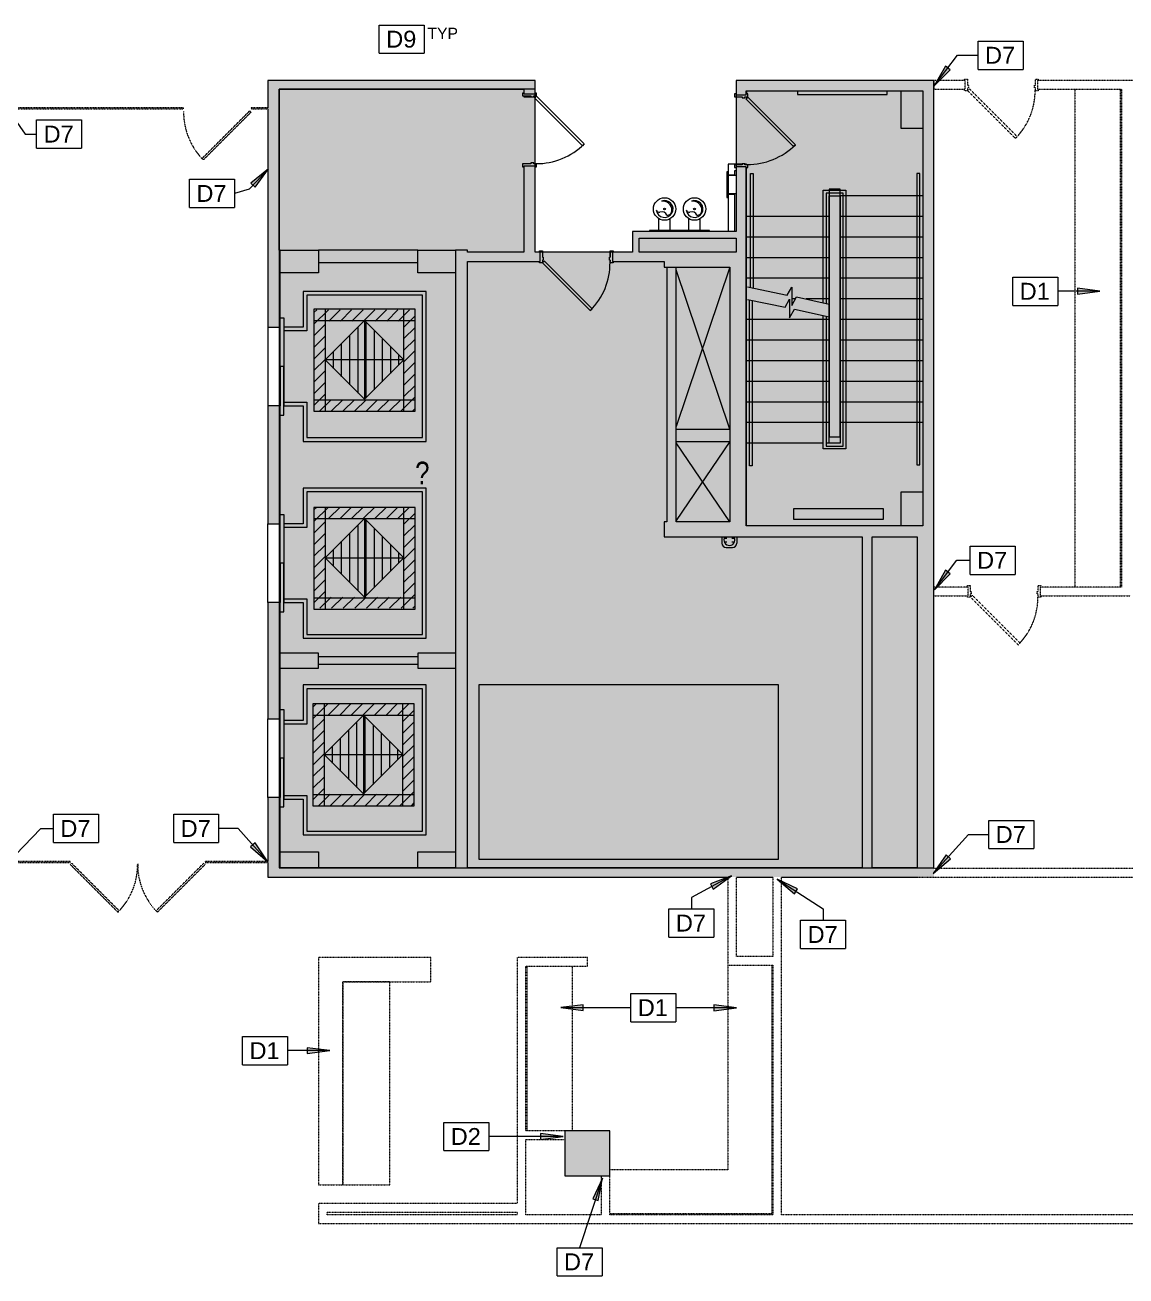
# Model space of a CAD drawing. Header units: inches. Extents: x 433 to 2535, y -5 to 2055.
# Drawn here: x 1501 to 2089, y 600 to 1268 of the extents above; entities that cross this region are included whole.
import ezdxf

# ---------------------------------------------------------------- set-up
doc = ezdxf.new("R2010")
doc.units = ezdxf.units.IN
doc.header["$MEASUREMENT"] = 0
doc.linetypes.add('Demolished', pattern=[0.1875, 0.125, -0.0625])
for name, color, linetype, lineweight in [('A-ANNO-KEYN', 231, 'Continuous', 9), ('A-DETL', 90, 'Continuous', 9), ('A-DETL-GENF', 92, 'Continuous', 9), ('A-DOOR', 31, 'Continuous', 13), ('A-WALL', 113, 'Continuous', 13), ('A-WALL-PATT', 111, 'Continuous', 13), ('A0209 - Terrace Backround_Link_dwg', 8, 'Continuous', 9), ('CORE', 7, 'Continuous', 9), ('G-ANNO-TEXT', 231, 'Continuous', 9), ('G-TAGS', 10, 'Continuous', 20), ('I-WALL', 2, 'Continuous', 13), ('Q-CASE', 31, 'Demolished', 9), ('S-COLS', 52, 'Continuous', 13), ('Victor Bldg - 9th Floor_LINK_dwg', 8, 'Continuous', 9)]:
    doc.layers.add(name, color=color, linetype=linetype, lineweight=lineweight)
doc.styles.add('Arial', font='arial.ttf', dxfattribs={"height": 9})
doc.styles.add('Arial Narrow', font='ARIALN.TTF', dxfattribs={"height": 12})
doc.styles.add('Swis721 Lt BT', font='swissl.ttf', dxfattribs={"height": 6})

# ---------------------------------------------------------------- blocks, each defined once
blk = doc.blocks.new('Victor Bldg - 9th Floor_LINK_dwg__X11-7485864-Level XX  DEMOLITION')
at = {"layer": 'CORE'}
for p, q in [((1557.5, 1257.02), (1557.5, 1292.02)), ((1561.88, 1254.39), (1561.88, 1294.64)), ((1566.25, 1258.77), (1566.25, 1290.27)), ((1548.75, 1265.77), (1548.75, 1283.27)), ((1553.12, 1261.39), (1553.12, 1287.64)), ((1570.62, 1263.14), (1570.62, 1285.89)), ((1544.38, 1270.14), (1544.38, 1278.89)), ((1575, 1267.52), (1575, 1281.52)), ((1579.38, 1271.89), (1579.38, 1277.14))]:
    blk.add_line(p, q, dxfattribs=at)
blk = doc.blocks.new('Victor Bldg - 9th Floor_LINK_dwg__X10-7485865-Level XX  DEMOLITION')
at = {"layer": 'CORE'}
for p, q in [((1534, 1293.81), (1541.71, 1301.52)), ((1534, 1299.99), (1535.52, 1301.52)), ((1541.9, 1295.52), (1547.9, 1301.52)), ((1548.08, 1295.52), (1554.08, 1301.52)), ((1554.27, 1295.52), (1560.27, 1301.52)), ((1560.46, 1295.52), (1566.46, 1301.52)), ((1566.65, 1295.52), (1572.65, 1301.52)), ((1572.83, 1295.52), (1578.83, 1301.52)), ((1579.02, 1295.52), (1585.02, 1301.52)), ((1582, 1292.31), (1588, 1298.31)), ((1534, 1287.62), (1540, 1293.62)), ((1582, 1286.12), (1588, 1292.12)), ((1534, 1281.43), (1540, 1287.43)), ((1582, 1279.93), (1588, 1285.93)), ((1534, 1275.24), (1540, 1281.24)), ((1534, 1269.06), (1540, 1275.06)), ((1582, 1273.75), (1588, 1279.75)), ((1534, 1262.87), (1540, 1268.87)), ((1582, 1267.56), (1588, 1273.56)), ((1534, 1256.68), (1540, 1262.68)), ((1582, 1261.37), (1588, 1267.37)), ((1534, 1250.5), (1540, 1256.5)), ((1582, 1255.19), (1588, 1261.19)), ((1537.21, 1247.52), (1543.21, 1253.52)), ((1543.39, 1247.52), (1549.39, 1253.52)), ((1549.58, 1247.52), (1555.58, 1253.52)), ((1555.77, 1247.52), (1561.77, 1253.52)), ((1561.96, 1247.52), (1567.96, 1253.52)), ((1568.14, 1247.52), (1574.14, 1253.52)), ((1574.33, 1247.52), (1580.33, 1253.52)), ((1580.52, 1247.52), (1588, 1255)), ((1586.71, 1247.52), (1588, 1248.81))]:
    blk.add_line(p, q, dxfattribs=at)
blk = doc.blocks.new('Victor Bldg - 9th Floor_LINK_dwg-6972240-Level XX  DEMOLITION')
at = {"layer": 'CORE'}
for p, q in [((1885.99, 1232.5), (1885.99, 1230.87)), ((1961.11, 1230.53), (1961.11, 1232.5)), ((1968.5, 1212.5), (1968.5, 1232.5)), ((1980, 1212.5), (1968.5, 1212.5)), ((1880.36, 1187.31), (1875.46, 1187.31)), ((1875.46, 1177.69), (1880.36, 1177.69)), ((1980, 1176.5), (1935.99, 1176.5)), ((1839.25, 1158), (1839.25, 1164.3)), ((1845.25, 1158), (1845.25, 1164.3)), ((1855.25, 1158), (1855.25, 1164.3)), ((1861.25, 1158), (1861.25, 1164.3)), ((1929.99, 1165.5), (1885.99, 1165.5)), ((1980, 1165.5), (1935.99, 1165.5)), ((1929.99, 1154.5), (1885.99, 1154.5)), ((1980, 1154.5), (1935.99, 1154.5)), ((1637, 1147.5), (1657.5, 1147.5)), ((1637, 1147.5), (1657.5, 1147.5)), ((1710.5, 1147.5), (1730.63, 1147.5)), ((1710.5, 1147.5), (1730.63, 1147.5)), ((1885.86, 1146.5), (1885.99, 1146.5)), ((1929.99, 1143.5), (1885.99, 1143.5)), ((1980, 1143.5), (1935.99, 1143.5)), ((1876.99, 1138.5), (1848.49, 1053.49)), ((1929.99, 1132.5), (1885.99, 1132.5)), ((1980, 1132.5), (1935.99, 1132.5)), ((1912.1, 1121.5), (1910.09, 1121.5)), ((1929.99, 1121.5), (1917.76, 1121.5)), ((1980, 1121.5), (1935.99, 1121.5)), ((1661.1, 1115.99), (1661.1, 1061.66)), ((1703.1, 1061.66), (1703.1, 1115.99)), ((1655.1, 1109.99), (1709.1, 1109.99)), ((1929.99, 1110.5), (1885.99, 1110.5)), ((1980, 1110.5), (1935.99, 1110.5)), ((1630.5, 1106.5), (1630.5, 1064.5)), ((1929.99, 1099.5), (1885.99, 1099.5)), ((1980, 1099.5), (1935.99, 1099.5)), ((1682.42, 1067.66), (1661.1, 1088.99)), ((1681.77, 1067.66), (1703.1, 1088.99)), ((1929.99, 1088.5), (1885.99, 1088.5)), ((1980, 1088.5), (1935.99, 1088.5)), ((1929.99, 1077.5), (1885.99, 1077.5)), ((1980, 1077.5), (1935.99, 1077.5)), ((1655.1, 1067.66), (1709.1, 1067.66)), ((1929.99, 1066.5), (1885.99, 1066.5)), ((1980, 1066.5), (1935.99, 1066.5)), ((1929.99, 1055.5), (1885.99, 1055.5)), ((1980, 1055.5), (1935.99, 1055.5)), ((1876.99, 1002.5), (1848.49, 1044.76)), ((1926.99, 1044.5), (1885.99, 1044.5)), ((1661.1, 1010.27), (1661.1, 955.95)), ((1703.1, 955.95), (1703.1, 1010.27)), ((1630.5, 959.5), (1630.5, 1001.5)), ((1655.1, 1004.27), (1709.1, 1004.27)), ((1703.1, 983.27), (1682.1, 1004.27)), ((1872.82, 994.5), (1872.82, 991.24)), ((1874.05, 993.88), (1875.53, 993.88)), ((1874.05, 991.91), (1875.53, 991.91)), ((1875.18, 988.89), (1878.48, 988.89)), ((1878.15, 993.88), (1879.61, 993.88)), ((1878.15, 991.91), (1879.61, 991.91)), ((1880.84, 994.5), (1880.84, 991.24)), ((1655.1, 961.95), (1709.1, 961.95)), ((1710.5, 930.5), (1657.5, 930.5)), ((1710.5, 926.5), (1657.5, 926.5)), ((1710.5, 924.5), (1730.63, 924.5)), ((1660.56, 905.36), (1660.56, 851.04)), ((1702.56, 851.04), (1702.56, 905.36)), ((1630.5, 855.5), (1630.5, 897.5)), ((1654.56, 899.36), (1708.56, 899.36)), ((1681.23, 857.04), (1702.56, 878.36)), ((1654.56, 857.04), (1708.56, 857.04)), ((1637, 826.5), (1657.5, 826.5)), ((1657.5, 826.5), (1657.5, 818))]:
    blk.add_line(p, q, dxfattribs=at)
at = {"layer": 'CORE', "flags": 128}
for points in [[(1767.13, 1229.81), (1767.13, 1229.38), (1770.88, 1229.38)], [(1772.38, 1229.38), (1773.13, 1229.38), (1773.13, 1229.81)], [(1913.11, 1232.5), (1913.11, 1230.53), (1961.11, 1230.53)], [(1876.12, 1189.31), (1875.46, 1189.31), (1875.46, 1175.69), (1876.12, 1175.69)], [(1883.61, 1193.38), (1876.12, 1193.38), (1876.12, 1187.5), (1876.12, 1177.5), (1876.12, 1157.5)], [(1880.36, 1189.88), (1879.63, 1189.88), (1879.63, 1187.5), (1876.12, 1187.5)], [(1885.99, 1193.12), (1885.99, 1193.38), (1885.11, 1193.38)], [(1885.99, 1000.5), (1885.99, 1146.5), (1885.99, 1191.62)], [(1888.04, 1127.64), (1888.04, 1188.5), (1889.59, 1188.5), (1889.59, 1127.32)], [(1876.12, 1177.5), (1879.63, 1177.5), (1879.63, 1157.5)], [(1926.94, 1119.29), (1926.94, 1179.5), (1939.05, 1179.5), (1939.05, 1041.5), (1926.94, 1041.5), (1926.94, 1112.56)], [(1928.49, 1112.24), (1928.49, 1043), (1937.49, 1043), (1937.49, 1178), (1928.49, 1178), (1928.49, 1118.97)], [(1929.99, 1044.5), (1929.99, 1176.5), (1935.99, 1176.5), (1935.99, 1044.5), (1929.99, 1044.5), (1928.55, 1044.5)], [(1866.25, 1157.5), (1866.25, 1158), (1834.25, 1158), (1834.25, 1157.5)], [(1777, 1146.5), (1777.13, 1146.5), (1777.13, 1143.75)], [(1777.13, 1142.25), (1777.13, 1141.5), (1777, 1141.5)], [(1813.25, 1146.5), (1813.13, 1146.5), (1813.13, 1143.75)], [(1813.13, 1142.25), (1813.13, 1141.5), (1813.25, 1141.5)], [(1657.5, 1141), (1657.5, 1135.5), (1637, 1135.5)], [(1730.63, 1135.5), (1710.5, 1135.5), (1710.5, 1141)], [(1848.49, 1052), (1876.99, 1052), (1848.49, 1137.01)], [(1886.49, 1127.97), (1907.63, 1123.59), (1910.09, 1127.84), (1910.09, 1118.01), (1912.71, 1122.55), (1929.99, 1118.66)], [(1886.49, 1121.23), (1906.53, 1117.08), (1908.98, 1121.33), (1908.98, 1111.5), (1911.6, 1116.05), (1929.99, 1111.93)], [(1889.04, 1120.59), (1889.04, 1032.5), (1887.49, 1032.5), (1887.49, 1120.91)], [(1637, 1111.46), (1639, 1111.46), (1639, 1085.5), (1637, 1085.5), (1637, 1106.5)], [(1682.1, 1109.99), (1703.1, 1088.99), (1661.1, 1088.99), (1682.1, 1109.99), (1682.1, 1067.66)], [(1637, 1059.54), (1639, 1059.54), (1639, 1085.5), (1637, 1085.5), (1637, 1064.5)], [(1848.49, 1045.5), (1876.99, 1045.5), (1848.49, 1003.24)], [(1968.5, 1000.5), (1968.5, 1018.5), (1980, 1018.5)], [(1637, 1006.46), (1639, 1006.46), (1639, 980.5), (1637, 980.5), (1637, 1001.5)], [(1682.42, 961.95), (1661.1, 983.27), (1682.1, 1004.27), (1682.1, 961.95)], [(1661.1, 983.27), (1703.1, 983.27), (1681.77, 961.95)], [(1637, 954.54), (1639, 954.54), (1639, 980.5), (1637, 980.5), (1637, 959.5)], [(1637, 924.5), (1657.5, 924.5), (1657.5, 932.5), (1637, 932.5)], [(1730.63, 932.5), (1710.5, 932.5), (1710.5, 924.5)], [(1637, 902.46), (1639, 902.46), (1639, 876.5), (1637, 876.5), (1637, 897.5)], [(1681.89, 857.04), (1660.56, 878.36), (1681.56, 899.36), (1681.56, 857.04)], [(1660.56, 878.36), (1702.56, 878.36), (1681.56, 899.36)], [(1637, 850.54), (1639, 850.54), (1639, 876.5), (1637, 876.5), (1637, 855.5)], [(1710.5, 818), (1710.5, 826.5), (1730.63, 826.5)]]:
    blk.add_lwpolyline(points, dxfattribs=at)
for points in [[(1978.5, 1188.5), (1976.95, 1188.5), (1976.95, 1032.93), (1978.5, 1032.93)], [(1929.99, 1180), (1929.99, 1048), (1935.99, 1048), (1935.99, 1180)], [(1715, 1125.5), (1649.28, 1125.5), (1649.28, 1106.5), (1639, 1106.5), (1639, 1064.5), (1649.28, 1064.5), (1649.28, 1045.5), (1715, 1045.5)], [(1713, 1123.5), (1651.28, 1123.5), (1651.28, 1104.5), (1639, 1104.5), (1639, 1066.5), (1651.28, 1066.5), (1651.28, 1047.5), (1713, 1047.5)], [(1709.1, 1115.99), (1655.1, 1115.99), (1655.1, 1061.66), (1709.1, 1061.66)], [(1715, 1020.5), (1649.28, 1020.5), (1649.28, 1001.5), (1639, 1001.5), (1639, 959.5), (1649.28, 959.5), (1649.28, 940.5), (1715, 940.5)], [(1713, 1018.5), (1651.28, 1018.5), (1651.28, 999.5), (1639, 999.5), (1639, 961.5), (1651.28, 961.5), (1651.28, 942.5), (1713, 942.5)], [(1709.1, 1010.27), (1655.1, 1010.27), (1655.1, 955.95), (1709.1, 955.95)], [(1959.12, 1004), (1959.12, 1009.47), (1911.12, 1009.47), (1911.12, 1004), (1959.12, 1004), (1959.12, 1009.47), (1911.12, 1009.47), (1911.12, 1004)], [(1715, 915.5), (1649.28, 915.5), (1649.28, 896.5), (1639, 896.5), (1639, 854.5), (1649.28, 854.5), (1649.28, 835.5), (1715, 835.5)], [(1903.12, 822.5), (1903.12, 915.5), (1743.12, 915.5), (1743.12, 822.5)], [(1713, 913.5), (1651.28, 913.5), (1651.28, 894.5), (1639, 894.5), (1639, 856.5), (1651.28, 856.5), (1651.28, 837.5), (1713, 837.5)], [(1708.56, 905.36), (1654.56, 905.36), (1654.56, 851.04), (1708.56, 851.04)]]:
    blk.add_lwpolyline(points, close=True, dxfattribs=at)
at = {"layer": 'CORE'}
for centre, radius in [((1842.25, 1169.5), 6), ((1858.25, 1169.5), 6), ((1842.25, 1169.5), 0.5), ((1858.25, 1169.5), 0.5)]:
    blk.add_circle(centre, radius, dxfattribs=at)
for centre, radius, start, end in [((1842.25, 1169.5), 4.5, 188.26505, 112.11638), ((1839.35, 1169.38), 1.64, 198.80257, 285.2052), ((1841.2, 1168.76), 4.95, 0.43355, 97.45056), ((1843.58, 1168.74), 2.57, 268.70685, 1.19988), ((1858.25, 1169.5), 4.5, 188.26505, 112.11638), ((1855.35, 1169.38), 1.64, 198.80257, 285.2052), ((1857.2, 1168.76), 4.95, 0.43355, 97.45056), ((1859.58, 1168.74), 2.57, 268.70685, 1.19988), ((1840.77, 1164.97), 3, 23.61373, 109.26333), ((1856.77, 1164.97), 3, 23.61373, 109.26333), ((1875.18, 991.24), 2.36, 180, 270), ((1876.83, 992.9), 2.95, 146.34559, 272.49467), ((1876.83, 992.9), 2.95, 272.49467, 340.52878), ((1878.48, 991.24), 2.36, 270, 360), ((1876.83, 992.9), 2.95, 340.52878, 33.05261)]:
    blk.add_arc(centre, radius, start, end, dxfattribs=at)
for name, p in [('Victor Bldg - 9th Floor_LINK_dwg__X10-7485865-Level XX  DEMOLITION', (121.1, -185.81)), ('Victor Bldg - 9th Floor_LINK_dwg__X11-7485864-Level XX  DEMOLITION', (121.1, -185.81)), ('Victor Bldg - 9th Floor_LINK_dwg__X10-7485865-Level XX  DEMOLITION', (121.1, -291.08)), ('Victor Bldg - 9th Floor_LINK_dwg__X11-7485864-Level XX  DEMOLITION', (121.1, -291.08)), ('Victor Bldg - 9th Floor_LINK_dwg__X10-7485865-Level XX  DEMOLITION', (120.56, -396.29)), ('Victor Bldg - 9th Floor_LINK_dwg__X11-7485864-Level XX  DEMOLITION', (120.56, -396.29))]:
    blk.add_blockref(name, p)
blk = doc.blocks.new('Door - Single - Solid Door-6985275-Level XX  DEMOLITION')
at = {"layer": 'A-DOOR'}
h = blk.add_hatch(color=250, dxfattribs=at)
h.paths.add_polyline_path([(23.62, 3.09), (23.62, 3.84), (22.12, 3.84), (22.12, 2.34), (21.62, 2.34), (21.62, 0.84), (22.12, 0.84), (22.12, -3.66), (23.62, -3.66), (23.62, -2.91), (23.24, -2.91), (23.24, 3.09)], flags=0)
h.paths.add_polyline_path([(-13.63, 0.84), (-13.63, 2.34), (-14.13, 2.34), (-14.13, 3.84), (-15.63, 3.84), (-15.63, 3.09), (-15.26, 3.09), (-15.26, -2.91), (-15.63, -2.91), (-15.63, -3.66), (-14.13, -3.66), (-14.13, 0.84)], flags=0)
at = {"layer": 'A-DOOR', "color": 8, "lineweight": 20}
for p, q in [((-14.01, 3.84), (11.45, 29.29)), ((12.42, 28.32), (-13.03, 2.87)), ((11.45, 29.29), (12.42, 28.32)), ((-15.63, 3.84), (-15.63, 3.09)), ((-14.13, 3.84), (-15.63, 3.84)), ((-14.13, 2.34), (-14.13, 3.84)), ((-13.63, 2.34), (-14.13, 2.34)), ((-14.13, -3.66), (-14.13, 0.84)), ((-14.13, 0.84), (-13.63, 0.84)), ((-13.03, 2.87), (-14.01, 3.84)), ((-13.63, 0.84), (-13.63, 2.34)), ((22.12, 2.34), (21.62, 2.34)), ((21.62, 2.34), (21.62, 0.84)), ((21.62, 0.84), (22.12, 0.84)), ((23.62, 3.84), (22.12, 3.84)), ((22.12, 3.84), (22.12, 2.34)), ((22.12, 0.84), (22.12, -3.66)), ((23.62, 3.09), (23.62, 3.84)), ((-15.63, -2.91), (-15.63, -3.66)), ((-15.63, -3.66), (-14.13, -3.66)), ((22.12, -3.66), (23.62, -3.66)), ((23.62, -3.66), (23.62, -2.91))]:
    blk.add_line(p, q, dxfattribs=at)
at = {"layer": 'A-DOOR', "lineweight": 9}
blk.add_arc((-14.01, 3.84), 36, 359.5, 45, dxfattribs=at)
blk = doc.blocks.new('Door - Single - Solid Door-6985278-Level XX  DEMOLITION')
at = {"layer": 'A-DOOR'}
h = blk.add_hatch(color=250, dxfattribs=at)
h.paths.add_polyline_path([(-15.63, -3.34), (-14.13, -3.34), (-14.13, -1.84), (-13.63, -1.84), (-13.63, -0.34), (-14.13, -0.34), (-14.13, 3.16), (-15.63, 3.16), (-15.63, 2.41), (-15.26, 2.41), (-15.26, -2.59), (-15.63, -2.59)], flags=0)
h.paths.add_polyline_path([(23.24, -3.34), (23.62, -3.34), (23.62, -2.59), (23.24, -2.59), (23.24, 2.41), (23.62, 2.41), (23.62, 3.16), (22.12, 3.16), (22.12, -0.34), (21.62, -0.34), (21.62, -1.84), (22.12, -1.84), (22.12, -3.34)], flags=0)
at = {"layer": 'A-DOOR', "color": 8, "lineweight": 20}
for p, q in [((-15.63, 3.16), (-14.13, 3.16)), ((-15.63, 2.41), (-15.63, 3.16)), ((-14.13, 3.16), (-14.13, -0.34)), ((22.12, 3.16), (23.62, 3.16)), ((22.12, -0.34), (22.12, 3.16)), ((23.62, 3.16), (23.62, 2.41)), ((-15.63, -3.34), (-15.63, -2.59)), ((-14.13, -3.34), (-15.63, -3.34)), ((-14.13, -0.34), (-13.63, -0.34)), ((-14.13, -1.84), (-14.13, -3.34)), ((-13.63, -1.84), (-14.13, -1.84)), ((-13.03, -2.37), (-14.01, -3.34)), ((-14.01, -3.34), (11.45, -28.79)), ((-13.63, -0.34), (-13.63, -1.84)), ((12.42, -27.82), (-13.03, -2.37)), ((21.62, -0.34), (22.12, -0.34)), ((21.62, -1.84), (21.62, -0.34)), ((22.12, -1.84), (21.62, -1.84)), ((22.12, -3.34), (22.12, -1.84)), ((23.62, -3.34), (22.12, -3.34)), ((23.62, -2.59), (23.62, -3.34)), ((11.45, -28.79), (12.42, -27.82))]:
    blk.add_line(p, q, dxfattribs=at)
at = {"layer": 'A-DOOR', "lineweight": 9}
blk.add_arc((-14.01, -3.34), 36, 315, 0.5, dxfattribs=at)
blk = doc.blocks.new('Door - Single - Solid Door-6985284-Level XX  DEMOLITION')
at = {"layer": 'A-DOOR'}
h = blk.add_hatch(color=250, dxfattribs=at)
h.paths.add_polyline_path([(23.62, 3.09), (23.62, 3.59), (22.12, 3.59), (22.12, 2.09), (21.62, 2.09), (21.62, 0.59), (22.12, 0.59), (22.12, -3.41), (23.62, -3.41), (23.62, -2.66), (23.24, -2.66), (23.24, 2.84), (23.62, 2.84)], flags=0)
h.paths.add_polyline_path([(-13.63, 0.59), (-13.63, 2.09), (-14.13, 2.09), (-14.13, 3.59), (-15.63, 3.59), (-15.63, 2.84), (-15.26, 2.84), (-15.26, -2.66), (-15.63, -2.66), (-15.63, -3.41), (-14.13, -3.41), (-14.13, 0.59)], flags=0)
at = {"layer": 'A-DOOR', "color": 8, "lineweight": 20}
for p, q in [((-14.01, 3.59), (11.45, 29.04)), ((12.42, 28.07), (-13.03, 2.62)), ((11.45, 29.04), (12.42, 28.07)), ((-15.63, 3.59), (-15.63, 2.84)), ((-14.13, 3.59), (-15.63, 3.59)), ((-14.13, 2.09), (-14.13, 3.59)), ((-13.63, 2.09), (-14.13, 2.09)), ((-14.13, -3.41), (-14.13, 0.59)), ((-14.13, 0.59), (-13.63, 0.59)), ((-13.03, 2.62), (-14.01, 3.59)), ((-13.63, 0.59), (-13.63, 2.09)), ((22.12, 2.09), (21.62, 2.09)), ((21.62, 2.09), (21.62, 0.59)), ((21.62, 0.59), (22.12, 0.59)), ((23.62, 3.59), (22.12, 3.59)), ((22.12, 3.59), (22.12, 2.09)), ((22.12, 0.59), (22.12, -3.41)), ((23.62, 2.84), (23.62, 3.59)), ((-15.63, -2.66), (-15.63, -3.41)), ((-15.63, -3.41), (-14.13, -3.41)), ((22.12, -3.41), (23.62, -3.41)), ((23.62, -3.41), (23.62, -2.66))]:
    blk.add_line(p, q, dxfattribs=at)
at = {"layer": 'A-DOOR', "lineweight": 9}
blk.add_arc((-14.01, 3.59), 36, 359.5, 45, dxfattribs=at)
blk = doc.blocks.new('Concrete-Rectangular-Column - 24 x 24-6985472-Level XX  DEMOLITION')
at = {"layer": 'S-COLS', "lineweight": 9}
blk.add_hatch(color=7, dxfattribs=at).paths.add_polyline_path([(12, -12), (12, 12), (-12, 12), (-12, -12), (7.38, -12)], flags=0)
at = {"layer": 'S-COLS', "color": 8, "lineweight": 20}
for p, q in [((12, 12), (-12, 12)), ((-12, 12), (-12, -12)), ((12, -12), (12, 12)), ((-12, -12), (12, -12))]:
    blk.add_line(p, q, dxfattribs=at)
blk = doc.blocks.new('C-Counter Top - ADJ HEIGHT-7700055-Level XX  DEMOLITION')
at = {"layer": 'Q-CASE', "color": 7}
for p, q in [((40.61, 25), (-47.26, 25)), ((40.61, 0.75), (-47.26, 0.75))]:
    blk.add_line(p, q, dxfattribs=at)
blk = doc.blocks.new('C-L SHAPE COUNTER TOP - C-L SHAPE COUNTER TOP-7700240-Level XX  DEMOLITION')
at = {"layer": 'Q-CASE', "color": 7}
for p, q in [((0.5, 0.5), (0.5, 87)), ((24, 24), (24, 87)), ((133.25, 24), (24, 24)), ((133.25, 0.5), (0.5, 0.5))]:
    blk.add_line(p, q, dxfattribs=at)
blk = doc.blocks.new('Door - Single - Solid Door-V4-Level XX  DEMOLITION')
at = {"layer": 'A-DOOR', "color": 10, "linetype": 'Demolished', "lineweight": 20}
for p, q in [((-15.63, 2.97), (-14.13, 2.97)), ((-15.63, 2.22), (-15.63, 2.97)), ((-14.13, 2.97), (-14.13, -0.15)), ((22.12, 2.97), (23.62, 2.97)), ((22.12, -0.15), (22.12, 2.97)), ((23.62, 2.97), (23.62, 2.22)), ((-15.63, -3.15), (-15.63, -2.4)), ((-14.13, -3.15), (-15.63, -3.15)), ((-14.13, -0.15), (-13.63, -0.15)), ((-14.13, -1.65), (-14.13, -3.15)), ((-13.63, -1.65), (-14.13, -1.65)), ((-13.03, -2.18), (-14.01, -3.15)), ((-14.01, -3.15), (11.45, -28.61)), ((-13.63, -0.15), (-13.63, -1.65)), ((12.42, -27.63), (-13.03, -2.18)), ((21.62, -0.15), (22.12, -0.15)), ((21.62, -1.65), (21.62, -0.15)), ((22.12, -1.65), (21.62, -1.65)), ((22.12, -3.15), (22.12, -1.65)), ((23.62, -3.15), (22.12, -3.15)), ((23.62, -2.4), (23.62, -3.15)), ((11.45, -28.61), (12.42, -27.63))]:
    blk.add_line(p, q, dxfattribs=at)
at = {"layer": 'A-DOOR', "color": 7, "linetype": 'Demolished', "lineweight": 9}
blk.add_arc((-14.01, -3.15), 36, 315, 0.5, dxfattribs=at)
blk = doc.blocks.new('C-Counter Top - ADJ HEIGHT-7701840-Level XX  DEMOLITION')
at = {"layer": 'Q-CASE', "color": 7}
for p, q in [((-47.26, -0.75), (218.36, -0.75)), ((-47.26, -25), (218.36, -25))]:
    blk.add_line(p, q, dxfattribs=at)
blk = doc.blocks.new('C-L SHAPE COUNTER TOP - C-L SHAPE COUNTER TOP 2-7722002-Level XX  DEMOLITION')
at = {"layer": 'Q-CASE', "color": 7}
for p, q in [((59.93, 0), (0, 0)), ((0, 0), (0, -121.3)), ((59.93, -13), (59.93, 0)), ((13, -121.3), (13, -13)), ((13, -13), (59.93, -13)), ((0, -121.3), (13, -121.3))]:
    blk.add_line(p, q, dxfattribs=at)
blk = doc.blocks.new('C-Counter Top - ADJ HEIGHT-7721815-Level XX  DEMOLITION')
at = {"layer": 'Q-CASE', "color": 7}
for p, q in [((61.03, 25), (-47.26, 25)), ((-47.26, 25), (-47.26, 0)), ((61.03, 0), (61.03, 25)), ((-47.26, 0), (61.03, 0))]:
    blk.add_line(p, q, dxfattribs=at)
blk = doc.blocks.new('Door - Glass Double - Full Rail - Panic Pull-7724613-Level XX  DEMOLITION')
at = {"layer": 'A-DOOR', "color": 10, "linetype": 'Demolished', "lineweight": 20}
for p, q in [((-36, 1.26), (-10.54, 26.72)), ((-10.54, 26.72), (-9.84, 26.01)), ((10.54, 26.72), (9.84, 26.01)), ((36, 1.26), (10.54, 26.72)), ((-9.84, 26.01), (-35.29, 0.56)), ((9.84, 26.01), (35.29, 0.56)), ((-35.29, 0.56), (-36, 1.26)), ((35.29, 0.56), (36, 1.26))]:
    blk.add_line(p, q, dxfattribs=at)
at = {"layer": 'A-DOOR', "color": 7, "linetype": 'Demolished', "lineweight": 9}
for centre, start, end in [((-36, 1.26), 359.5, 45), ((36, 1.26), 135, 180.5)]:
    blk.add_arc(centre, 36, start, end, dxfattribs=at)
blk = doc.blocks.new('Door - Glass Single - Full Rail - Long Handle-7696707-Level XX  DEMOLITION')
at = {"layer": 'A-DOOR', "color": 10, "linetype": 'Demolished', "lineweight": 20}
for p, q in [((-8.16, -26.75), (17.29, -1.29)), ((18, -2), (-7.46, -27.46)), ((17.29, -1.29), (18, -2)), ((-7.46, -27.46), (-8.16, -26.75))]:
    blk.add_line(p, q, dxfattribs=at)
at = {"layer": 'A-DOOR', "color": 7, "linetype": 'Demolished', "lineweight": 9}
blk.add_arc((18, -2), 36, 179.5, 225, dxfattribs=at)
blk = doc.blocks.new('A0209 - Terrace Backround_Link_dwg-7465005-Level XX  DEMOLITION')
at = {"layer": 'G-TAGS', "color": 7, "lineweight": 9, "insert": (1709.11, 1034.66), "char_height": 12, "width": 9.1364, "attachment_point": 1, "line_spacing_factor": 0.974696, "style": 'Arial Narrow'}
blk.add_mtext('?', dxfattribs=at)
blk = doc.blocks.new('Keynote Tag - Keynote Number - Boxed-135510-Level XX  DEMOLITION')
at = {"layer": 'A-ANNO-KEYN'}
for p, q in [((-0.125, -0.0792), (-0.125, 0.0781)), ((-0.125, 0.0781), (0.125, 0.0781)), ((0.125, 0.0781), (0.125, -0.0792)), ((-0.125, -0.0792), (0.125, -0.0792))]:
    blk.add_line(p, q, dxfattribs=at)

msp = doc.modelspace()

# ---------------------------------------------------------------- hatches: boundary and pattern name
at = {"layer": 'A-ANNO-KEYN'}
for points in [[(1986.2, 1235.25), (1994.74, 1243.84), (1992.23, 1245.75)], [(1630.78, 1190.87), (1621.38, 1183.25), (1623.68, 1181.07)], [(2074.58, 1125.59), (2062.58, 1127.17), (2062.58, 1124.01)], [(1986.21, 966.26), (1994.74, 974.85), (1992.22, 976.76)], [(1630.43, 821.21), (1623.63, 831.22), (1621.27, 829.12)], [(1985.52, 814.9), (1994.77, 822.71), (1992.44, 824.83)], [(1877.98, 813.61), (1866.66, 809.35), (1868.14, 806.56)], [(1902.32, 811.92), (1911.52, 804.06), (1913.25, 806.71)], [(1786.82, 743.32), (1798.82, 741.74), (1798.82, 744.9)], [(1880.53, 743.27), (1868.53, 744.85), (1868.53, 741.69)], [(1663.49, 720.36), (1651.49, 721.94), (1651.49, 718.78)], [(1788.02, 674.55), (1776.02, 676.13), (1776.02, 672.97)], [(1809.16, 652.23), (1803.87, 641.34), (1806.87, 640.34)]]:
    msp.add_hatch(color=256, dxfattribs=at).paths.add_polyline_path(points, flags=0)
at = {"layer": 'A-DETL-GENF'}
h = msp.add_hatch(color=254, dxfattribs=at)
h.paths.add_polyline_path([(1286.62, 817), (1286.62, 817.75), (1288.12, 817.75), (1288.12, 817), (1290.75, 817), (1290.75, 911), (1058.5, 911), (1058.5, 817), (1248.87, 817), (1248.87, 817.75), (1250.37, 817.75), (1250.37, 817), (1286.5, 817)], flags=0)
h.paths.add_polyline_path([(1004.5, 817), (1040.62, 817), (1040.62, 818.38), (1042.12, 818.38), (1042.12, 817.63), (1052.5, 817.63), (1052.5, 912.5), (993, 912.5), (993, 916), (993.12, 916), (993.12, 951.5), (990.5, 951.5), (990.5, 950.75), (989, 950.75), (989, 955.25), (988.5, 955.25), (988.5, 956.75), (989, 956.75), (989, 958.25), (990.5, 958.25), (990.5, 957.5), (993.12, 957.5), (993.12, 1017.13), (996.62, 1017.13), (996.62, 1017), (1036, 1017), (1036, 1234.5), (867.38, 1234.5), (867.38, 957.5), (951.25, 957.5), (951.25, 958.25), (952.75, 958.25), (952.75, 956.75), (953.25, 956.75), (953.25, 955.25), (952.75, 955.25), (952.75, 950.75), (951.25, 950.75), (951.25, 951.5), (907.38, 951.5), (907.38, 817.63), (1002.87, 817.63), (1002.89, 818.38), (1004.37, 818.38), (1004.37, 817)], flags=0)
h.paths.add_polyline_path([(1295.88, 817), (1295.88, 853), (1294.25, 853), (1294.25, 817)], flags=0)
h.paths.add_polyline_path([(1318, 817), (1321.5, 817), (1321.5, 865.13), (1299.38, 865.13), (1299.38, 817)], flags=0)
h.paths.add_polyline_path([(1977, 818), (1977, 994.5), (1953, 994.5), (1953, 818)], flags=0)
h.paths.add_polyline_path([(1737.12, 818), (1947.63, 818), (1947.63, 994.5), (1842, 994.5), (1842, 1002.5), (1843.49, 1002.5), (1843.49, 1138.5), (1842, 1138.5), (1842, 1141.5), (1814.75, 1141.5), (1814.75, 1140.75), (1813.25, 1140.75), (1813.25, 1142.25), (1812.75, 1142.25), (1812.75, 1143.75), (1813.25, 1143.75), (1813.25, 1146.5), (1777, 1146.5), (1777, 1143.75), (1777.5, 1143.75), (1777.5, 1142.25), (1777, 1142.25), (1777, 1140.75), (1775.5, 1140.75), (1775.5, 1141.5), (1737.12, 1141.5), (1737.12, 818.35)], flags=0)
h.paths.add_polyline_path([(1662.12, 818), (1730.62, 818), (1730.62, 1147.5), (1737.12, 1147.5), (1737.12, 1146.5), (1767.13, 1146.5), (1767.13, 1192.06), (1766.38, 1192.06), (1766.38, 1193.56), (1770.88, 1193.56), (1770.88, 1194.06), (1772.38, 1194.06), (1772.38, 1193.56), (1773.13, 1193.56), (1773.13, 1229.81), (1772.38, 1229.81), (1772.38, 1229.31), (1770.88, 1229.31), (1770.88, 1229.81), (1766.38, 1229.81), (1766.38, 1231.31), (1767.13, 1231.31), (1767.13, 1233.38), (1636.5, 1233.38), (1636.5, 1147.5), (1637, 1147.5), (1637, 1106.5), (1636.5, 1106.5), (1636.5, 1064.5), (1637, 1064.5), (1637, 1001.5), (1636.5, 1001.5), (1636.5, 959.5), (1637, 959.5), (1637, 897.5), (1636.5, 897.5), (1636.5, 855.5), (1637, 855.5), (1637, 818)], flags=0)
h.paths.add_polyline_path([(1480.83, 826.5), (1485, 826.5), (1485, 855.5), (1488.38, 855.5), (1488.38, 897.5), (1485, 897.5), (1485, 959.5), (1488.38, 959.5), (1488.38, 1001.5), (1485, 1001.5), (1485, 1064.5), (1488.38, 1064.5), (1488.38, 1106.5), (1485, 1106.5), (1485, 1138.5), (1391, 1138.5), (1391, 826.5)], flags=0)
h.paths.add_polyline_path([(1294.91, 856.5), (1295.88, 856.5), (1295.88, 865.13), (1294.25, 865.13), (1294.25, 856.5)], flags=0)
h.paths.add_polyline_path([(1294.25, 868.62), (1318, 868.62), (1318, 912), (1294.25, 912), (1294.25, 902.52)], flags=0)
h.paths.add_polyline_path([(1294.25, 915.5), (1318, 915.5), (1318, 924.12), (1261, 924.12), (1261, 915.5), (1291.79, 915.5)], flags=0)
h.paths.add_polyline_path([(1257.5, 915.5), (1257.5, 957), (1213, 957), (1213, 915.5), (1231.51, 915.5)], flags=0)
h.paths.add_polyline_path([(1208, 915.5), (1208, 932.5), (1047.22, 932.5), (1047.22, 936.5), (1208, 936.5), (1208, 960.5), (1261, 960.5), (1261, 927.62), (1317.25, 927.62), (1317.25, 928.75), (1318.75, 928.75), (1318.75, 929.25), (1320.25, 929.25), (1320.25, 928.75), (1321.5, 928.75), (1321.5, 965), (1320.25, 965), (1320.25, 964.5), (1318.75, 964.5), (1318.75, 965), (1317.25, 965), (1317.25, 966.5), (1318, 966.5), (1318, 1004.12), (1261, 1004.12), (1261, 1009.12), (1281.5, 1009.12), (1281.5, 1066.12), (1042, 1066.12), (1042, 936.5), (1038.5, 936.5), (1038.5, 1013.5), (1029.88, 1013.5), (1029.88, 936.5), (1026.38, 936.5), (1026.38, 1013.5), (996.62, 1013.5), (996.62, 916), (1052.5, 916), (1052.5, 915.5), (1098.35, 915.5)], flags=0)
h.paths.add_polyline_path([(838, 957.5), (862, 957.5), (862, 1234.5), (838, 1234.5), (838, 962.48)], flags=0)
h.paths.add_polyline_path([(1897.27, 1000.5), (1980, 1000.5), (1980, 1232.5), (1885.86, 1232.5), (1885.86, 1230.87), (1886.61, 1230.87), (1886.61, 1229.37), (1885.11, 1229.37), (1885.11, 1228.87), (1883.61, 1228.87), (1883.61, 1229.37), (1880.36, 1229.37), (1880.36, 1193.12), (1883.61, 1193.12), (1883.61, 1193.62), (1885.11, 1193.62), (1885.11, 1193.12), (1886.61, 1193.12), (1886.61, 1191.62), (1885.86, 1191.62), (1885.86, 1000.5), (1896.63, 1000.5)], flags=0)
h.paths.add_polyline_path([(1876, 1002.5), (1876.99, 1002.5), (1876.99, 1138.5), (1848.49, 1138.5), (1848.49, 1002.5)], flags=0)
h.paths.add_polyline_path([(1360.5, 1004.12), (1361.88, 1004.12), (1361.88, 1006.87), (1361.38, 1006.87), (1361.38, 1008.37), (1361.88, 1008.37), (1361.88, 1009.87), (1363.38, 1009.87), (1363.38, 1009.12), (1381.5, 1009.12), (1381.5, 1143.5), (1285, 1143.5), (1285, 1009.12), (1324.13, 1009.12), (1324.13, 1009.87), (1325.63, 1009.87), (1325.63, 1008.37), (1326.13, 1008.37), (1326.13, 1006.87), (1325.63, 1006.87), (1325.63, 1004.12), (1355.5, 1004.12)], flags=0)
h.paths.add_polyline_path([(1280.67, 1070.12), (1281.5, 1070.12), (1281.5, 1080.12), (1042, 1080.12), (1042, 1070.12), (1231.51, 1070.12)], flags=0)
h.paths.add_polyline_path([(1231.51, 1084.12), (1281.5, 1084.12), (1281.5, 1147), (1318, 1147), (1318, 1149.62), (1317.25, 1149.62), (1317.25, 1151.12), (1319.25, 1151.12), (1319.25, 1151.62), (1320.75, 1151.62), (1320.75, 1151.12), (1322.25, 1151.12), (1322.25, 1149.62), (1321.5, 1149.62), (1321.5, 1147), (1381.5, 1147), (1381.5, 1234.5), (1378.88, 1234.5), (1378.88, 1233.75), (1377.38, 1233.75), (1377.38, 1234.5), (1341.13, 1234.5), (1341.13, 1233.75), (1339.63, 1233.75), (1339.63, 1234.5), (1321.5, 1234.5), (1321.5, 1188.88), (1322.25, 1188.88), (1322.25, 1187.38), (1320.75, 1187.38), (1320.75, 1186.88), (1319.25, 1186.88), (1319.25, 1187.38), (1317.25, 1187.38), (1317.25, 1188.88), (1318, 1188.88), (1318, 1199), (1248, 1199), (1248, 1191.75), (1243, 1191.75), (1243, 1215.75), (1042, 1215.75), (1042, 1084.12), (1200.99, 1084.12)], flags=0)
h.paths.add_polyline_path([(1710.5, 1141), (1657.5, 1141), (1657.5, 1147.5), (1710.5, 1147.5), (1710.5, 1141.5)], flags=0)
h.paths.add_polyline_path([(1828.63, 1146.5), (1880.36, 1146.5), (1880.36, 1154), (1828.63, 1154), (1828.63, 1147.2)], flags=0)
h.paths.add_polyline_path([(1450.1, 1152), (1485, 1152), (1485, 1153.5), (1391, 1153.5), (1391, 1152), (1428.62, 1152)], flags=0)
h.paths.add_polyline_path([(1415.25, 1165.5), (1488.38, 1165.5), (1488.38, 1234.5), (1452.88, 1234.5), (1452.88, 1233.75), (1451.38, 1233.75), (1451.38, 1234.5), (1415.12, 1234.5), (1415.12, 1233.75), (1413.62, 1233.75), (1413.62, 1234.5), (1385, 1234.5), (1385, 1165.5), (1415.12, 1165.5)], flags=0)
h.paths.add_polyline_path([(1318, 1202.5), (1318, 1234.5), (1247.63, 1234.5), (1247.63, 1219.75), (1248, 1219.75), (1248, 1202.5), (1298.08, 1202.5)], flags=0)
h.paths.add_polyline_path([(1101.5, 1219.75), (1244.13, 1219.75), (1244.13, 1232), (1101.5, 1232)], flags=0)
h.paths.add_polyline_path([(1069, 1219.75), (1098, 1219.75), (1098, 1234.5), (1042, 1234.5), (1042, 1219.75)], flags=0)
at = {"layer": 'A-WALL-PATT', "lineweight": 9}
for points in [[(1630.5, 1233.38), (1773.13, 1233.38), (1773.13, 1238), (1630.5, 1238)], [(1897.27, 1232.5), (1980, 1232.5), (1980, 1238), (1880.36, 1238), (1880.36, 1232.5), (1885.86, 1232.5)], [(1986, 997.5), (1986, 1238), (1980, 1238), (1980, 997.5)], [(1630.5, 1147.5), (1636.5, 1147.5), (1636.5, 1233.38), (1630.5, 1233.38), (1630.5, 1222.92)], [(1828.63, 1146.5), (1828.63, 1157.5), (1825.13, 1157.5), (1825.13, 1146.5)], [(1879.81, 1154), (1880.36, 1154), (1880.36, 1157.5), (1828.63, 1157.5), (1828.63, 1154), (1876.99, 1154)], [(1637, 1106.5), (1637, 1147.5), (1630.5, 1147.5), (1630.5, 1106.5)], [(1657.5, 1141), (1710.5, 1141), (1710.5, 1147.5), (1657.5, 1147.5), (1657.5, 1141.5)], [(1737.12, 818), (1737.12, 1147.5), (1730.62, 1147.5), (1730.62, 818)], [(1885.86, 1138.5), (1885.86, 1146.5), (1842, 1146.5), (1842, 1138.5), (1881.43, 1138.5)], [(1843.49, 1002.5), (1848.49, 1002.5), (1848.49, 1138.5), (1843.49, 1138.5), (1843.49, 1032.13)], [(1881.43, 1000.5), (1885.86, 1000.5), (1885.86, 1138.5), (1876.99, 1138.5), (1876.99, 1002.5), (1881.43, 1002.5), (1881.43, 1000.93)], [(1630.5, 1001.5), (1637, 1001.5), (1637, 1064.5), (1630.5, 1064.5), (1630.5, 1032.13)], [(1876.99, 994.5), (1881.43, 994.5), (1881.43, 1002.5), (1842, 1002.5), (1842, 994.5), (1876, 994.5)], [(1974, 994.5), (1977, 994.5), (1977, 997.5), (1980, 997.5), (1980, 1000.5), (1881.43, 1000.5), (1881.43, 994.5), (1953, 994.5)], [(1977, 813), (1986, 813), (1986, 997.5), (1977, 997.5), (1977, 817.63)], [(1953, 818), (1953, 994.5), (1947.63, 994.5), (1947.63, 818)], [(1637, 897.5), (1637, 959.5), (1630.5, 959.5), (1630.5, 897.5)], [(1637, 813), (1637, 855.5), (1630.5, 855.5), (1630.5, 813)], [(1977, 813), (1977, 818), (1637, 818), (1637, 813), (1947.63, 813)]]:
    msp.add_hatch(color=7, dxfattribs=at).paths.add_polyline_path(points, flags=0)
h = msp.add_hatch(color=7, dxfattribs=at)
h.paths.add_polyline_path([(1767.13, 1146.5), (1773.13, 1146.5), (1773.13, 1192.44), (1767.13, 1192.44), (1767.13, 1161.74)], flags=0)
h.paths.add_polyline_path([(1773.13, 1230.94), (1773.13, 1233.38), (1767.13, 1233.38), (1767.13, 1230.94), (1772.9, 1230.94)], flags=0)
h = msp.add_hatch(color=7, dxfattribs=at)
h.paths.add_polyline_path([(1881.43, 1146.5), (1885.86, 1146.5), (1885.86, 1192), (1880.36, 1192), (1880.36, 1146.5)], flags=0)
h.paths.add_polyline_path([(1880.36, 1230.5), (1885.86, 1230.5), (1885.86, 1232.5), (1880.36, 1232.5)], flags=0)
h = msp.add_hatch(color=7, dxfattribs=at)
h.paths.add_polyline_path([(1830.7, 1141.5), (1842, 1141.5), (1842, 1146.5), (1814.38, 1146.5), (1814.38, 1141.5), (1828.63, 1141.5)], flags=0)
h.paths.add_polyline_path([(1775.88, 1141.5), (1775.88, 1146.5), (1737.12, 1146.5), (1737.12, 1141.5), (1773.13, 1141.5)], flags=0)

# ---------------------------------------------------------------- linework, layer by layer
at = {"layer": 'A-ANNO-KEYN'}
for p, q in [((1986.2, 1235.25), (1998.63, 1251.54)), ((1998.63, 1251.54), (2009.54, 1251.54)), ((1992.23, 1245.75), (1986.2, 1235.25)), ((1986.2, 1235.25), (1994.74, 1243.84)), ((1994.74, 1243.84), (1992.23, 1245.75)), ((1491.21, 1223.56), (1500.9, 1209.46)), ((1500.9, 1209.46), (1507.07, 1209.46)), ((1630.78, 1190.87), (1620.55, 1180.06)), ((1630.78, 1190.87), (1621.38, 1183.25)), ((1623.68, 1181.07), (1630.78, 1190.87)), ((1621.38, 1183.25), (1623.68, 1181.07)), ((1620.55, 1180.06), (1612.63, 1177.8)), ((2062.56, 1125.59), (2052.05, 1125.59)), ((2074.58, 1125.59), (2062.56, 1125.59)), ((2074.58, 1125.59), (2062.58, 1127.17)), ((2062.58, 1127.17), (2062.58, 1124.01)), ((2062.58, 1124.01), (2074.58, 1125.59)), ((1986.21, 966.26), (1998.21, 982.02)), ((1998.21, 982.02), (2005.31, 982.02)), ((1992.22, 976.76), (1986.21, 966.26)), ((1986.21, 966.26), (1994.74, 974.85)), ((1994.74, 974.85), (1992.22, 976.76)), ((1491.37, 820.27), (1509.36, 838.92)), ((1509.36, 838.92), (1516.02, 838.92)), ((1614.66, 838.92), (1604.22, 838.92)), ((1630.43, 821.21), (1614.66, 838.92)), ((1985.52, 814.9), (2004.49, 835.72)), ((2004.49, 835.72), (2015.24, 835.72)), ((1623.63, 831.22), (1621.27, 829.12)), ((1621.27, 829.12), (1630.43, 821.21)), ((1630.43, 821.21), (1623.63, 831.22)), ((1992.44, 824.83), (1985.52, 814.9)), ((1985.52, 814.9), (1994.77, 822.71)), ((1994.77, 822.71), (1992.44, 824.83)), ((1877.98, 813.61), (1856.55, 802.16)), ((1877.98, 813.61), (1866.66, 809.35)), ((1866.66, 809.35), (1868.14, 806.56)), ((1868.14, 806.56), (1877.98, 813.61)), ((1902.32, 811.92), (1911.52, 804.06)), ((1913.25, 806.71), (1902.32, 811.92)), ((1902.32, 811.92), (1926.84, 795.99)), ((1856.55, 802.16), (1856.55, 795.99)), ((1911.52, 804.06), (1913.25, 806.71)), ((1926.84, 795.99), (1926.84, 789.91)), ((1798.82, 744.9), (1786.82, 743.32)), ((1786.82, 743.32), (1798.82, 741.74)), ((1786.82, 743.32), (1824.22, 743.32)), ((1798.82, 741.74), (1798.82, 744.9)), ((1880.53, 743.27), (1848.22, 743.27)), ((1880.53, 743.27), (1868.53, 744.85)), ((1868.53, 744.85), (1868.53, 741.69)), ((1868.53, 741.69), (1880.53, 743.27)), ((1663.49, 720.36), (1651.49, 721.94)), ((1651.49, 721.94), (1651.49, 718.78)), ((1651.48, 720.36), (1640.97, 720.36)), ((1663.49, 720.36), (1651.48, 720.36)), ((1651.49, 718.78), (1663.49, 720.36)), ((1788.02, 674.55), (1748.38, 674.55)), ((1788.02, 674.55), (1776.02, 676.13)), ((1776.02, 676.13), (1776.02, 672.97)), ((1776.02, 672.97), (1788.02, 674.55)), ((1809.16, 652.23), (1796.83, 615.23)), ((1809.16, 652.23), (1803.87, 641.34)), ((1806.87, 640.34), (1809.16, 652.23)), ((1803.87, 641.34), (1806.87, 640.34))]:
    msp.add_line(p, q, dxfattribs=at)
at = {"layer": 'A-DETL'}
for p, q in [((1986, 1238), (1880.36, 1238)), ((1880.36, 1238), (1880.36, 1157.5)), ((1986, 818), (1986, 1238)), ((1773.13, 1233.38), (1636.5, 1233.38)), ((1636.5, 1233.38), (1636.5, 818)), ((1773.13, 1146.5), (1773.13, 1233.38)), ((1880.36, 1157.5), (1825.13, 1157.5)), ((1825.13, 1157.5), (1825.13, 1146.5)), ((1825.13, 1146.5), (1773.13, 1146.5)), ((1636.5, 818), (1986, 818))]:
    msp.add_line(p, q, dxfattribs=at)
at = {"layer": 'A-WALL', "color": 8, "lineweight": 20}
for p, q in [((1773.13, 1238), (1630.5, 1238)), ((1630.5, 1238), (1630.5, 1223.42)), ((1773.13, 1230.94), (1773.13, 1238)), ((1986, 967.75), (1986, 1238)), ((1636.5, 1233.38), (1767.13, 1233.38)), ((1636.5, 1147.5), (1636.5, 1233.38)), ((1767.13, 1233.38), (1767.13, 1230.94)), ((1767.13, 1230.94), (1773.13, 1230.94)), ((1980, 1232.5), (1980, 1000.5)), ((1630.5, 1222.92), (1630.5, 1147.5)), ((1767.13, 1192.44), (1767.13, 1146.5)), ((1773.13, 1192.44), (1767.13, 1192.44)), ((1773.13, 1146.5), (1773.13, 1192.44)), ((1880.36, 1146.5), (1842, 1146.5)), ((1885.86, 1138.5), (1885.86, 1146.5)), ((1842, 1141.5), (1842, 1138.5)), ((1842, 1138.5), (1876.99, 1138.5)), ((1843.49, 1002.5), (1842, 1002.5)), ((1842, 1002.5), (1842, 994.5)), ((1876.99, 1002.5), (1848.49, 1002.5)), ((1980, 1000.5), (1885.86, 1000.5)), ((1842, 994.5), (1947.63, 994.5)), ((1947.63, 994.5), (1947.63, 818)), ((1953, 818), (1953, 994.5)), ((1953, 994.5), (1977, 994.5)), ((1977, 994.5), (1977, 818)), ((1986, 817.63), (1986, 963.12))]:
    msp.add_line(p, q, dxfattribs=at)
at = {"layer": 'A-WALL', "color": 10, "linetype": 'Demolished', "lineweight": 20}
for p, q in [((2002.75, 1238), (1980, 1238)), ((1986, 1238), (1986, 1233.38)), ((2002.75, 1233.38), (2002.75, 1238)), ((2138.44, 1238), (2041.25, 1238)), ((2041.25, 1238), (2041.25, 1233.38)), ((1986, 1233.38), (2002.75, 1233.38)), ((2041.25, 1233.38), (2086.19, 1233.38)), ((2086.19, 1233.38), (2086.19, 967.75)), ((2004.25, 967.75), (1986, 967.75)), ((1986, 963.12), (2004.25, 963.12)), ((2004.25, 963.12), (2004.25, 967.75)), ((2086.19, 967.75), (2042.75, 967.75)), ((2042.75, 967.75), (2042.75, 963.12)), ((2042.75, 963.12), (2090.81, 963.12)), ((2211.38, 817.63), (1986, 817.63)), ((1876, 813), (1876, 766)), ((1880.62, 770.63), (1880.62, 813)), ((1900, 813), (1900, 770.63)), ((1904.62, 632.75), (1904.62, 813)), ((1977, 813), (2173, 813)), ((1763.5, 770), (1763.5, 638.75)), ((1801.12, 770), (1763.5, 770)), ((1801.12, 765.38), (1801.12, 770)), ((1900, 770.63), (1880.62, 770.63)), ((1768.12, 677.5), (1768.12, 765.38)), ((1768.12, 765.38), (1801.12, 765.38)), ((1876, 766), (1900, 766)), ((1900, 766), (1900, 632.75)), ((1789, 677.5), (1768.12, 677.5)), ((1768.12, 632.75), (1768.12, 672.87)), ((1768.12, 672.87), (1789, 672.87)), ((1808.37, 653.5), (1808.37, 632.75)), ((1813, 632.75), (1813, 653.5)), ((1657.5, 638.75), (1657.5, 628.12)), ((1763.5, 638.75), (1657.5, 638.75)), ((1657.5, 628.12), (2194.38, 628.12)), ((1662.12, 632.75), (1662.12, 634.13)), ((1662.12, 634.13), (1763.5, 634.13)), ((1763.5, 632.75), (1662.12, 632.75)), ((1763.5, 634.13), (1763.5, 632.75)), ((1808.37, 632.75), (1768.12, 632.75)), ((1900, 632.75), (1813, 632.75)), ((2144.37, 632.75), (1904.62, 632.75))]:
    msp.add_line(p, q, dxfattribs=at)
at = {"layer": 'I-WALL', "color": 8, "lineweight": 20}
for p, q in [((1980, 1238), (1880.36, 1238)), ((1880.36, 1238), (1880.36, 1230.5)), ((1880.36, 1230.5), (1885.86, 1230.5)), ((1885.86, 1232.5), (1980, 1232.5)), ((1885.86, 1230.5), (1885.86, 1232.5)), ((1885.86, 1192), (1880.36, 1192)), ((1880.36, 1192), (1880.36, 1157.5)), ((1885.86, 1146.5), (1885.86, 1192)), ((1825.13, 1157.5), (1825.13, 1146.5)), ((1880.36, 1157.5), (1825.13, 1157.5)), ((1828.63, 1146.5), (1828.63, 1154)), ((1828.63, 1154), (1880.36, 1154)), ((1880.36, 1154), (1880.36, 1146.5)), ((1630.5, 1147.5), (1630.5, 1106.5)), ((1637, 1147.5), (1636.5, 1147.5)), ((1637, 1106.5), (1637, 1147.5)), ((1710.5, 1147.5), (1657.5, 1147.5)), ((1657.5, 1147.5), (1657.5, 1141)), ((1710.5, 1141), (1710.5, 1147.5)), ((1730.62, 1147.5), (1730.62, 818)), ((1737.12, 1147.5), (1730.62, 1147.5)), ((1737.12, 1146.5), (1737.12, 1147.5)), ((1767.13, 1146.5), (1737.12, 1146.5)), ((1775.88, 1146.5), (1773.13, 1146.5)), ((1775.88, 1141.5), (1775.88, 1146.5)), ((1825.13, 1146.5), (1814.38, 1146.5)), ((1814.38, 1146.5), (1814.38, 1141.5)), ((1842, 1146.5), (1828.63, 1146.5)), ((1657.5, 1141), (1710.5, 1141)), ((1737.12, 1141.5), (1775.88, 1141.5)), ((1737.12, 818), (1737.12, 1141.5)), ((1814.38, 1141.5), (1842, 1141.5)), ((1843.49, 1138.5), (1843.49, 1002.5)), ((1848.49, 1002.5), (1848.49, 1138.5)), ((1876.99, 1138.5), (1876.99, 1002.5)), ((1885.86, 1000.5), (1885.86, 1138.5)), ((1630.5, 1106.5), (1637, 1106.5)), ((1630.5, 1064.5), (1630.5, 1001.5)), ((1637, 1064.5), (1630.5, 1064.5)), ((1637, 1001.5), (1637, 1064.5)), ((1630.5, 1001.5), (1637, 1001.5)), ((1630.5, 959.5), (1630.5, 897.5)), ((1637, 959.5), (1630.5, 959.5)), ((1637, 897.5), (1637, 959.5)), ((1630.5, 897.5), (1637, 897.5)), ((1630.5, 855.5), (1630.5, 821.25)), ((1637, 855.5), (1630.5, 855.5)), ((1637, 818), (1637, 855.5)), ((1630.5, 820.75), (1630.5, 813)), ((1730.62, 818), (1637, 818)), ((1947.63, 818), (1737.12, 818)), ((1977, 818), (1953, 818)), ((1630.5, 813), (1876, 813)), ((1880.62, 813), (1900, 813)), ((1904.62, 813), (1977, 813))]:
    msp.add_line(p, q, dxfattribs=at)
at = {"layer": 'I-WALL', "color": 10, "linetype": 'Demolished', "lineweight": 20}
for p, q in [((1585.5, 1223.42), (1488.25, 1223.42)), ((1488.25, 1222.92), (1585.5, 1222.92)), ((1585.5, 1222.92), (1585.5, 1223.42)), ((1630.5, 1223.42), (1621.5, 1223.42)), ((1621.5, 1223.42), (1621.5, 1222.92)), ((1621.5, 1222.92), (1630.5, 1222.92)), ((1525, 821.25), (1491.5, 821.25)), ((1525, 820.75), (1525, 821.25)), ((1630.5, 821.25), (1597, 821.25)), ((1597, 821.25), (1597, 820.75)), ((1491.5, 820.75), (1525, 820.75)), ((1597, 820.75), (1630.5, 820.75))]:
    msp.add_line(p, q, dxfattribs=at)

# ---------------------------------------------------------------- block references
at = {"layer": 'A-ANNO-KEYN', "xscale": 95.99999999999994, "yscale": 95.99999999999994, "zscale": 95.99999999999994}
for p in [(1701.94, 1260.18), (2021.54, 1251.59), (1519.07, 1209.52), (1600.63, 1177.85), (2040.05, 1125.64), (2017.31, 982.08), (1528.02, 838.98), (1592.22, 838.98), (2027.24, 835.77), (1856.55, 788.49), (1926.84, 782.41), (1836.22, 743.38), (1836.22, 743.32), (1628.97, 720.41), (1736.38, 674.6), (1796.83, 607.73)]:
    msp.add_blockref('Keynote Tag - Keynote Number - Boxed-135510-Level XX  DEMOLITION', p, dxfattribs=at)
at = {"layer": 'A-DOOR', "color": 7, "linetype": 'Demolished', "lineweight": 9}
for name, p in [('Door - Single - Solid Door-V4-Level XX  DEMOLITION', (2018.01, 1235.78)), ('Door - Glass Single - Full Rail - Long Handle-7696707-Level XX  DEMOLITION', (1603.5, 1223.17)), ('Door - Single - Solid Door-V4-Level XX  DEMOLITION', (2019.51, 965.53))]:
    msp.add_blockref(name, p, dxfattribs=at)
at = {"layer": 'A-DOOR', "rotation": 270}
for name, p in [('Door - Single - Solid Door-6985275-Level XX  DEMOLITION', (1770.04, 1215.68)), ('Door - Single - Solid Door-6985284-Level XX  DEMOLITION', (1883.02, 1215.24))]:
    msp.add_blockref(name, p, dxfattribs=at)
at = {"layer": 'A-DOOR'}
msp.add_blockref('Door - Single - Solid Door-6985278-Level XX  DEMOLITION', (1791.13, 1144.09), dxfattribs=at)
at = {"layer": 'A-DOOR', "color": 7, "linetype": 'Demolished', "lineweight": 9, "rotation": 180}
msp.add_blockref('Door - Glass Double - Full Rail - Panic Pull-7724613-Level XX  DEMOLITION', (1561, 821), dxfattribs=at)
at = {"layer": 'A0209 - Terrace Backround_Link_dwg', "color": 10, "lineweight": 20}
msp.add_blockref('A0209 - Terrace Backround_Link_dwg-7465005-Level XX  DEMOLITION', (0, 0), dxfattribs=at)
at = {"layer": 'Q-CASE', "color": 7}
for name, p, rotation in [('C-Counter Top - ADJ HEIGHT-7701840-Level XX  DEMOLITION', (2086.19, 1186.11), 269.9999999999997), ('C-Counter Top - ADJ HEIGHT-7700055-Level XX  DEMOLITION', (1768.12, 718.11), 269.9999999999997), ('C-L SHAPE COUNTER TOP - C-L SHAPE COUNTER TOP-7700240-Level XX  DEMOLITION', (1900, 632.75), 90.00000000000031), ('C-Counter Top - ADJ HEIGHT-7721815-Level XX  DEMOLITION', (1670.5, 709.79), 269.9999999999997)]:
    msp.add_blockref(name, p, dxfattribs=dict(at, rotation=rotation))
msp.add_blockref('C-L SHAPE COUNTER TOP - C-L SHAPE COUNTER TOP 2-7722002-Level XX  DEMOLITION', (1657.5, 770.05), dxfattribs=at)
at = {"layer": 'S-COLS', "lineweight": 9}
msp.add_blockref('Concrete-Rectangular-Column - 24 x 24-6985472-Level XX  DEMOLITION', (1801, 665.5), dxfattribs=at)
at = {"layer": 'Victor Bldg - 9th Floor_LINK_dwg', "color": 7}
msp.add_blockref('Victor Bldg - 9th Floor_LINK_dwg-6972240-Level XX  DEMOLITION', (0, 0), dxfattribs=at)

# ---------------------------------------------------------------- texts
at = {"layer": 'A-ANNO-KEYN', "char_height": 9, "width": 19.695, "attachment_point": 1, "style": 'Arial'}
for s, insert in [('D9', (1693.66, 1264.63)), ('D7', (2013.26, 1256.05)), ('D7', (1510.78, 1213.97)), ('D7', (1592.35, 1182.3)), ('D1', (2031.77, 1130.1)), ('D7', (2009.02, 986.53)), ('D7', (1519.73, 843.43)), ('D7', (1583.94, 843.43)), ('D7', (2018.95, 840.23)), ('D7', (1848.26, 792.94)), ('D7', (1918.56, 786.86)), ('D1', (1827.93, 747.83)), ('D1', (1827.93, 747.78)), ('D1', (1620.68, 724.86)), ('D2', (1728.09, 679.05)), ('D7', (1788.54, 612.18))]:
    msp.add_mtext(s, dxfattribs=dict(at, insert=insert))
at = {"layer": 'G-ANNO-TEXT', "color": 7, "insert": (1715.67, 1266.24), "char_height": 6, "width": 18.18, "attachment_point": 1, "style": 'Swis721 Lt BT'}
msp.add_mtext('TYP', dxfattribs=at)

doc.saveas('drawing.dxf')
